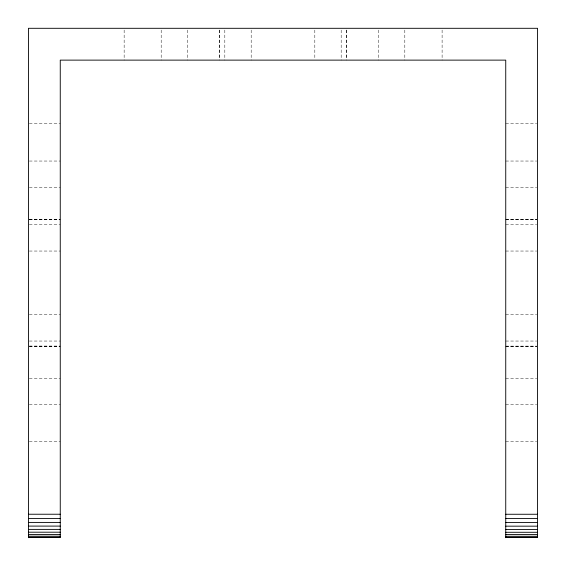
<?xml version="1.0" encoding="UTF-8"?>
<svg xmlns="http://www.w3.org/2000/svg" width="566" height="566" viewBox="0 0 566 566"><rect width="100%" height="100%" fill="white"/><g stroke="black" fill="none" stroke-linecap="round" stroke-linejoin="round"><path stroke-width="0.42" stroke-dasharray="2.83 2.12" d="M29.326 123.763L60.258 123.763M505.742 123.763L536.674 123.763M29.326 161.041L60.258 161.041M505.742 161.041L536.674 161.041M29.326 187.403L60.258 187.403M505.742 187.403L536.674 187.403M29.326 219.226L60.258 219.226M505.742 219.219L536.674 219.226M505.742 219.346L536.674 219.346M29.326 219.445L60.258 219.445M505.742 219.601L536.674 219.601M29.326 219.672L60.258 219.665M29.326 224.681L60.258 224.681M505.742 224.681L536.674 224.681M29.326 251.042L60.258 251.042M505.742 251.042L536.674 251.042M29.326 314.682L60.258 314.682M505.742 314.682L536.674 314.682M29.326 341.043L60.258 341.043M505.742 341.043L536.674 341.043M29.326 346.045L60.258 346.059M505.742 346.116L536.674 346.116M29.326 346.272L60.258 346.272M505.742 346.371L536.674 346.371M29.326 346.491L60.258 346.491M505.742 346.491L536.674 346.491M29.326 378.562L60.258 378.562M505.742 378.562L536.674 378.562M29.326 404.683L60.258 404.683M505.742 404.683L536.674 404.683M29.326 441.721L60.258 441.721M505.742 441.721L536.674 441.721M442.103 30.069L442.103 60.123M404.817 30.069L404.817 60.123M378.463 30.069L378.463 60.123M346.633 30.069L346.633 60.123M346.335 30.069L346.335 58.355M341.178 30.069L341.178 60.123M314.823 30.069L314.823 58.355M251.177 30.069L251.177 60.123M224.822 30.069L224.822 60.123M219.665 30.069L219.665 58.355M219.367 30.069L219.36 60.123M187.296 30.069L187.296 60.123M161.183 30.069L161.183 60.123M124.145 30.069L124.145 60.123"/><path stroke-width="0.85" d="M28.442 514.232L60.258 514.232M505.742 514.261L537.558 514.261M28.442 518.435L60.258 518.435M505.742 518.47L537.558 518.47M28.442 522.418L60.258 522.418M505.742 522.475L537.558 522.475M28.442 526.097L60.258 526.097M505.742 526.168L537.558 526.168M28.442 529.387L60.258 529.387M505.742 529.465L537.558 529.465M28.442 532.203L60.258 532.203M505.742 532.288L537.558 532.288M28.442 534.488L60.258 534.488M505.742 534.573L537.558 534.573M28.442 536.186L60.258 536.186M505.742 536.257L537.558 536.257M28.442 537.254L60.258 537.254M505.742 537.311L537.558 537.311M28.442 537.417L60.258 537.417L60.258 60.123L505.742 60.123L505.742 537.7M505.742 537.417L537.558 537.417L537.558 28.3L28.442 28.3L28.442 537.7"/></g></svg>
